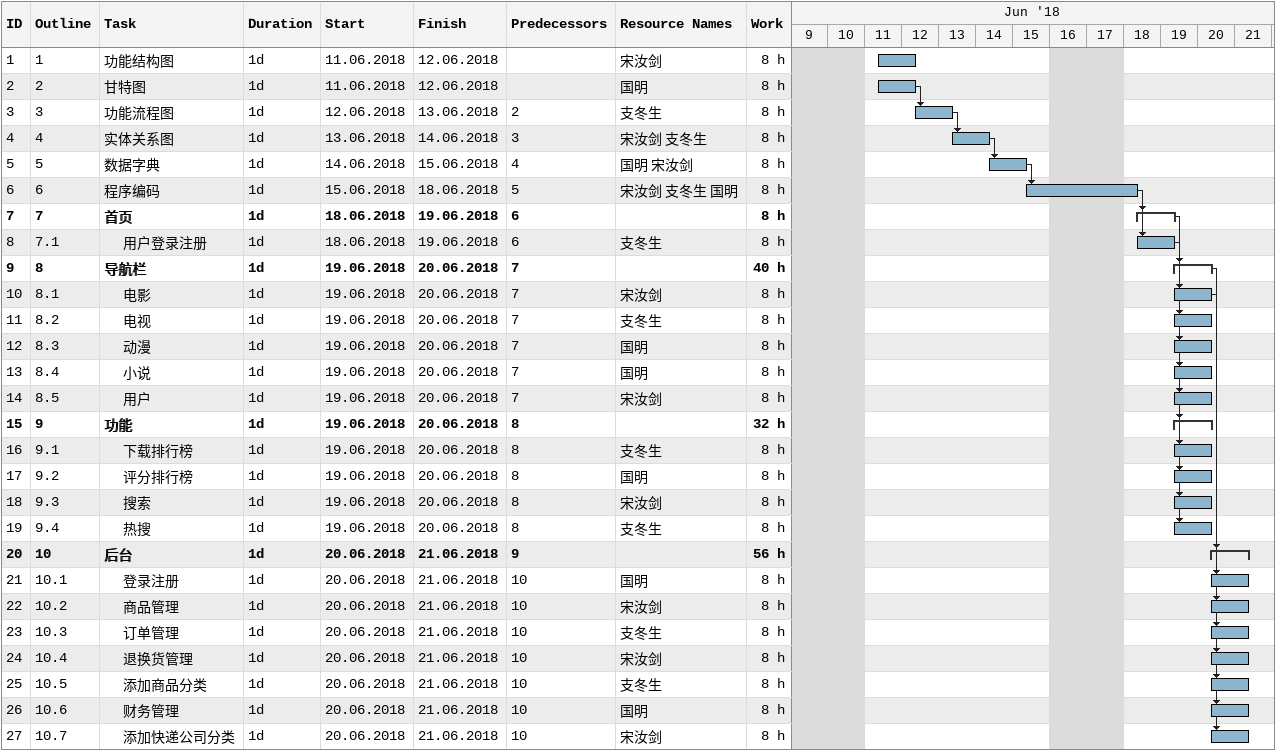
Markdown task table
| ID | WBS | Task | Duration | Start | Finish | Predecessors | Resources | Work (h) |
|---|---|---|---|---|---|---|---|---|
| 1 | 1 | 功能结构图 | 1d | 2018-06-11 | 2018-06-12 |  | 宋汝剑 | 8 |
| 2 | 2 | 甘特图 | 1d | 2018-06-11 | 2018-06-12 |  | 国明 | 8 |
| 3 | 3 | 功能流程图 | 1d | 2018-06-12 | 2018-06-13 | 2 | 支冬生 | 8 |
| 4 | 4 | 实体关系图 | 1d | 2018-06-13 | 2018-06-14 | 3 | 宋汝剑 支冬生 | 8 |
| 5 | 5 | 数据字典 | 1d | 2018-06-14 | 2018-06-15 | 4 | 国明 宋汝剑 | 8 |
| 6 | 6 | 程序编码 | 1d | 2018-06-15 | 2018-06-18 | 5 | 宋汝剑 支冬生 国明 | 8 |
| 7 | 7 | **首页** | 1d | 2018-06-18 | 2018-06-19 | 6 |  | 8 |
| 8 | 7.1 | 用户登录注册 | 1d | 2018-06-18 | 2018-06-19 | 6 | 支冬生 | 8 |
| 9 | 8 | **导航栏** | 1d | 2018-06-19 | 2018-06-20 | 7 |  | 40 |
| 10 | 8.1 | 电影 | 1d | 2018-06-19 | 2018-06-20 | 7 | 宋汝剑 | 8 |
| 11 | 8.2 | 电视 | 1d | 2018-06-19 | 2018-06-20 | 7 | 支冬生 | 8 |
| 12 | 8.3 | 动漫 | 1d | 2018-06-19 | 2018-06-20 | 7 | 国明 | 8 |
| 13 | 8.4 | 小说 | 1d | 2018-06-19 | 2018-06-20 | 7 | 国明 | 8 |
| 14 | 8.5 | 用户 | 1d | 2018-06-19 | 2018-06-20 | 7 | 宋汝剑 | 8 |
| 15 | 9 | **功能** | 1d | 2018-06-19 | 2018-06-20 | 8 |  | 32 |
| 16 | 9.1 | 下载排行榜 | 1d | 2018-06-19 | 2018-06-20 | 8 | 支冬生 | 8 |
| 17 | 9.2 | 评分排行榜 | 1d | 2018-06-19 | 2018-06-20 | 8 | 国明 | 8 |
| 18 | 9.3 | 搜索 | 1d | 2018-06-19 | 2018-06-20 | 8 | 宋汝剑 | 8 |
| 19 | 9.4 | 热搜 | 1d | 2018-06-19 | 2018-06-20 | 8 | 支冬生 | 8 |
| 20 | 10 | **后台** | 1d | 2018-06-20 | 2018-06-21 | 9 |  | 56 |
| 21 | 10.1 | 登录注册 | 1d | 2018-06-20 | 2018-06-21 | 10 | 国明 | 8 |
| 22 | 10.2 | 商品管理 | 1d | 2018-06-20 | 2018-06-21 | 10 | 宋汝剑 | 8 |
| 23 | 10.3 | 订单管理 | 1d | 2018-06-20 | 2018-06-21 | 10 | 支冬生 | 8 |
| 24 | 10.4 | 退换货管理 | 1d | 2018-06-20 | 2018-06-21 | 10 | 宋汝剑 | 8 |
| 25 | 10.5 | 添加商品分类 | 1d | 2018-06-20 | 2018-06-21 | 10 | 支冬生 | 8 |
| 26 | 10.6 | 财务管理 | 1d | 2018-06-20 | 2018-06-21 | 10 | 国明 | 8 |
| 27 | 10.7 | 添加快递公司分类 | 1d | 2018-06-20 | 2018-06-21 | 10 | 宋汝剑 | 8 |
